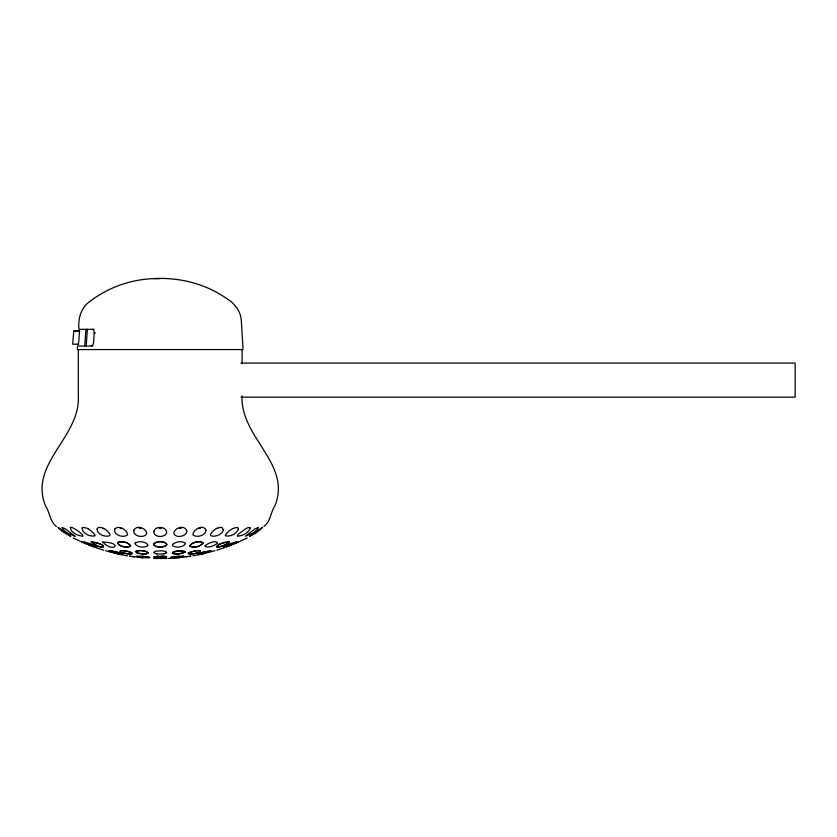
<?xml version="1.0" encoding="UTF-8"?>
<svg xmlns="http://www.w3.org/2000/svg" width="837" height="837" viewBox="0 0 837 837"><rect width="100%" height="100%" fill="white"/><g stroke="black" fill="none" stroke-linecap="round" stroke-linejoin="round"><path stroke-width="1.26" d="M92.489 329.328A4.049 2.197 -84.5 0 1 94.215 332.906L93.587 342.406A4.018 2.187 -84.5 0 1 91.829 345.827L91.4 345.984M86.18 345.984L87.383 329.328M84.715 345.984L85.949 329.328M78.511 344.195L79.557 331.117L73.74 331.117L72.693 344.185L78.511 344.195L77.715 344.195M166.553 552.828L165.893 551.541L161.918 550.736L155.577 551.175L153.663 552.42L155.577 553.571L160.212 554.094L164.858 553.571L166.772 552.42M264.021 526.483C270.769 521.263 270.518 512.275 274.85 506.029C292.197 463.886 239.863 437.322 242.113 395.943M185.176 551.949C169.785 558.813 167.557 548.141 185.176 551.531L184.747 552.42M153.882 556.751C162.995 560.215 177.402 554.481 153.882 556.751L154.542 556.553M135.259 551.531C143.336 547.775 156.184 555.831 139.256 553.571C128.804 550.809 145.68 549.103 148.264 552.828M148.264 553.215L144.278 554.084L136.567 552.828M183.826 556.375L177.266 557.526L170.706 557.526L177.266 556.375L183.826 556.375L177.266 557.526L170.706 557.526L177.266 556.385L183.816 556.375M211.269 550.913L205.62 552.818L198.264 554.021L203.914 551.96L211.269 550.736L207.273 552.42M188.639 552.828C186.661 556.155 198.348 552.587 199.991 551.949C202.167 548.664 189.675 552.033 187.98 553.215C197.773 556.312 209.292 546.624 189.675 552.42M198.264 553.843L200.775 552.838M172.61 552.42L179.526 550.736L185.176 551.541M239.853 541.466L247.25 537.909M184.726 552.42L177.81 554.021L172.171 553.215M239.11 541.738L225.99 547.095L239.11 541.78M201.884 554.094L214.994 550.704M216.835 550.181L224.63 547.607M203.757 553.592L202.763 553.843M202.313 552.42L211.269 550.736M205.62 552.818L198.264 554.021M163.497 553.843L164.858 553.571M192.897 555.852L200.953 554.314M122.171 554.021L113.162 552.42L109.166 550.736L116.521 551.949L122.171 554.021L114.815 552.818M177.768 557.787L190.888 556.155M187.603 556.553L186.023 556.751M179.693 557.526L177.999 557.756M190.062 556.249L190.658 556.176M164.858 557.526L161.918 557.756M109.166 550.736L114.815 551.541L122.171 553.843M168.425 558.405L176.617 557.902M158.517 556.176L156.937 556.26M92.729 345.984L77.579 345.984L77.36 349.573L243.075 349.573L241.297 320.194C240.596 310.715 234.057 302.753 226.042 298.129C205.17 283.649 179.421 277.277 154.186 278.606C130.227 279.349 106.561 287.97 87.875 302.994C80.321 309.387 78.029 319.839 78.919 329.328L93.765 329.328A4.049 2.197 -84.6 0 1 94.173 329.485M154.008 278.606L160.212 278.575M164.586 558.425L166.772 558.425L153.663 558.425L155.849 558.425M158.203 558.425L158.863 558.425M161.572 558.425L162.232 558.425M156.393 558.425L157.576 558.425M162.859 558.425L164.042 558.425M159.543 558.425L160.892 558.425M73.74 331.128L79.557 331.117M94.215 332.906L95.481 332.906M241.056 363.08L795.15 363.08L795.15 397.156L241.056 397.156M87.686 528.461L88.366 528.461M102.679 528.461L104.227 528.461M120.13 528.461L121.846 528.461M139.308 528.461L141.024 528.461M159.354 528.461L161.081 528.461M179.411 528.461L181.127 528.461M198.589 528.461L200.305 528.461M216.364 528.461L217.756 528.461M163.497 556.26L161.918 556.176M158.517 557.756L155.577 557.526M144.864 557.662L149.729 557.526L143.169 556.375L136.609 556.375L143.169 557.526L149.729 557.526L143.169 556.385L136.619 556.375L143.169 557.526M129.547 556.155L142.667 557.787M130.373 556.249L129.777 556.176M142.363 557.745L140.742 557.526M134.412 556.751L132.832 556.553M105.441 550.704L118.551 554.094M119.482 554.314L127.538 555.852M155.577 553.571L156.937 553.843M122.84 552.828C125.362 553.048 131.137 555.465 132.455 553.215C120.999 547.942 111.917 552.43 130.76 554.073C137.341 552.43 114.962 548.34 121.48 552.42M116.678 553.592L117.672 553.843M81.325 541.78L94.445 547.095L89.58 545.128M110.296 551.949L111.991 552.42M166.553 556.751L165.893 556.553M113.162 552.42L109.166 550.913M95.805 547.607L103.6 550.181M81.325 541.738L88.471 544.699L96.904 546.969L90.354 543.715L83.794 541.832L89.277 544.699M73.185 537.909L80.582 541.466M56.414 526.483C49.665 521.263 49.917 512.275 45.585 506.029C28.27 463.782 80.645 437.196 78.322 395.943L78.322 349.573M242.113 349.573L242.113 363.739M205.965 530.062C205.724 535.523 197.354 537.846 193.326 535.22L192.918 534.466C193.483 529.225 203.381 523.962 205.965 530.062M97.05 528.921C97.082 534.487 105.002 537.239 109.521 535.816L110.055 534.466C107.837 530.459 103.181 526.954 98.431 527.446L97.05 528.921M186.818 531.286C186.484 536.977 174.399 538.704 173.824 532.771C175.121 527.216 185.385 524.673 186.818 531.286M82.131 528.021C82.225 533.587 90.333 537.051 94.958 535.816L95.094 535.22C92.405 531.275 87.676 527.352 82.706 527.446L82.131 528.021M153.882 531.286C152.815 537.657 165.234 538.118 166.72 532.771C166.5 526.327 155.985 525.406 153.882 531.286M250.294 528.021C248.516 533.064 242.332 535.879 237.405 536.214L238.064 534.466L245.44 528.921L248.369 527.446L250.294 528.021M258.487 527.446L257.001 529.863L253.538 532.771L245.387 536.214L254.919 528.921L258.487 527.446M133.93 530.062C132.152 536.423 144.519 538.829 146.716 533.546C146.13 527.959 136.912 524.653 133.93 530.062M238.43 528.921C236.913 533.849 230.133 537.061 225.477 535.816L225.341 535.22C228.03 531.275 232.759 527.352 237.729 527.446L238.43 528.921M249.656 536.214L256.384 532.771L262.651 527.31L249.656 536.214M166.772 544.427L166.553 545.128C163.11 547.848 157.325 547.848 153.882 545.128L153.882 543.715C157.251 540.964 163.194 540.953 166.553 543.715L166.553 545.107C163.131 547.817 157.304 547.817 153.882 545.107L153.882 543.726C157.262 540.974 163.173 540.974 166.553 543.726L166.772 544.448M172.6 544.427L172.6 545.734C176.23 548.13 183.115 547.492 185.5 543.715L185.27 543.067C181.577 540.629 175.812 541.581 172.6 544.427M223.427 530.062C221.878 534.791 215.371 537.187 210.914 535.816L210.38 534.466C212.598 530.459 217.254 526.954 222.004 527.446L223.427 530.062M202.941 543.056C200.514 546.823 194.017 547.921 190.051 546.289L189.821 545.734C192.343 541.989 198.672 540.88 202.721 542.502L202.941 543.056C200.482 546.854 194.048 547.9 190.051 546.268L189.821 545.734C192.269 542.219 199.624 540.221 202.941 543.067M114.868 528.921C112.911 534.958 123.06 538.128 127.109 535.22L127.517 534.466C126.722 529.476 118.864 524.862 114.868 528.921M135.165 543.067L134.935 543.715C137.32 547.492 144.205 548.13 147.835 545.734L148.055 545.107C145.607 541.351 138.858 540.681 135.165 543.067M70.36 527.446C70.768 532.845 78.312 535.858 83.03 536.214L82.371 534.466L76.701 530.062L72.066 527.446L70.36 527.446M117.714 542.502L117.494 543.056C119.921 546.823 126.418 547.921 130.384 546.289L130.614 545.734C128.092 541.989 121.763 540.88 117.714 542.502L117.494 543.067C119.963 546.854 126.377 547.9 130.384 546.268L130.614 545.734C128.061 542.041 121.731 540.922 117.714 542.533M205.034 545.734C206.917 549.02 214.931 545.504 217.693 543.067C215.768 539.802 207.827 543.38 205.034 545.734M102.742 542.114C113.853 553.602 123.845 542.418 102.742 542.114M229.411 542.114C226.095 545.222 221.041 546.833 216.521 546.969C218.666 543.778 225.32 541.508 229.411 542.083C213.414 552.838 212.159 543.077 229.411 542.114M91.243 541.832C102.344 551.604 112.273 545.306 91.243 541.832C103.819 552.169 111.039 544.678 91.243 541.842M236.641 541.832L231.158 544.699L223.531 546.969L230.081 543.715L236.641 541.832M75.048 536.214L66.897 532.771L63.434 529.863L61.948 527.446L65.516 528.921L75.048 536.214M141.474 557.358L138.879 557.055L141.474 557.358M58.182 527.446L62.064 531.38L70.821 536.381L58.182 527.446"/></g></svg>
